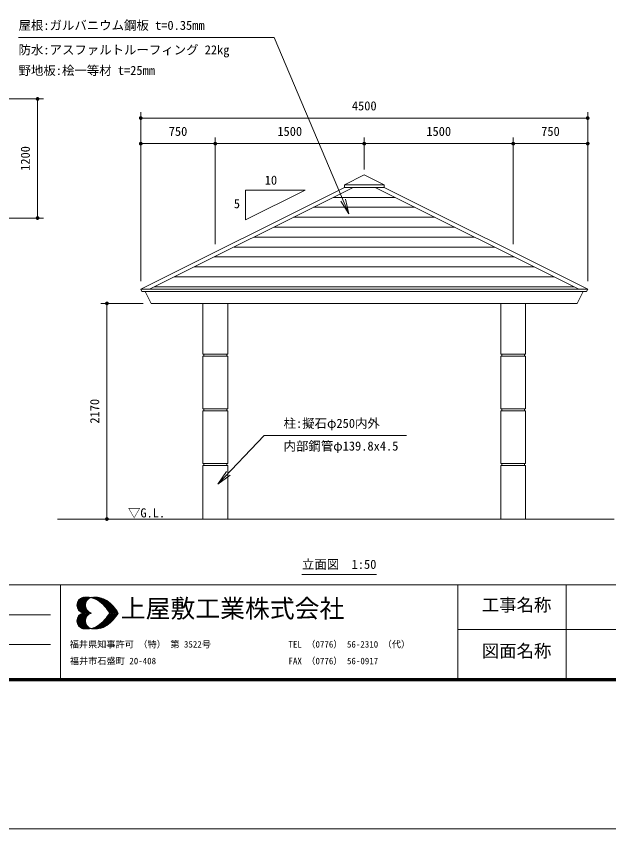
# Model space of a CAD drawing. Units: millimetres at full size, sheet at 1:50, with parts at other scales. Extents: x -1000 to 22000, y -750 to 15600.
# Drawn here: x 7253 to 13218, y -750 to 7434 of the extents above; entities that cross this region are included whole.
import ezdxf
from ezdxf.enums import TextEntityAlignment as Align

# ---------------------------------------------------------------- set-up
doc = ezdxf.new("R2010")
doc.units = ezdxf.units.MM
doc.header["$LTSCALE"] = 50
for name, color, linetype, lineweight in [('D-STR', 1, 'Continuous', 13), ('D-STR-DIM', 7, 'Continuous', 13), ('D-STR-HTXT', 7, 'Continuous', 13), ('D-STR-TXT', 7, 'Continuous', 13), ('D-TTL', 7, 'Continuous', 70), ('D-TTL-FRAM', 7, 'Continuous', 13), ('D-TTL-TXT', 7, 'Continuous', 13), ('V-nasSTD', 5, 'Continuous', 13)]:
    doc.layers.add(name, color=color, linetype=linetype, lineweight=lineweight)
doc.styles.add('ＭＳ ゴシック', font='')
doc.styles.get('ＭＳ ゴシック').set_extended_font_data('MS Gothic')

# ---------------------------------------------------------------- blocks, each defined once
blk = doc.blocks.new('filled_dot')
at = {"color": 0, "linetype": 'Continuous', "lineweight": -2, "const_width": 1.25}
blk.add_lwpolyline([(-0.625, 0, 1), (0.625, 0, 1)], format="xyb", close=True, dxfattribs=at)
blk = doc.blocks.new('open_arrow')
at = {"color": 0, "linetype": 'Continuous', "lineweight": -2}
blk.add_lwpolyline([(7.5, 1.25), (0, 0), (7.5, -1.25)], dxfattribs=at)

msp = doc.modelspace()

# ---------------------------------------------------------------- linework, layer by layer
at = {"layer": 'D-STR'}
for p, q in [((10556.56, 5735.4), (10756.56, 5835.4)), ((10956.56, 5735.4), (10756.56, 5835.4)), ((10556.56, 5735.4), (10556.56, 5709.3)), ((10956.56, 5735.4), (10556.56, 5735.4)), ((10956.56, 5735.4), (10956.56, 5709.3)), ((8506.56, 4684.3), (10556.56, 5709.3)), ((8596.01, 4684.3), (10646.01, 5709.3)), ((9560.67, 5683.36), (10160.67, 5683.36)), ((9560.67, 5683.36), (9560.67, 5383.36)), ((9560.67, 5383.36), (10160.67, 5683.36)), ((10956.56, 5709.3), (10556.56, 5709.3)), ((10556.56, 5709.3), (10956.56, 5709.3)), ((12917.12, 4684.3), (10867.12, 5709.3)), ((13006.56, 4684.3), (10956.56, 5709.3)), ((11067.12, 5609.3), (10446.01, 5609.3)), ((11267.12, 5509.3), (10246.01, 5509.3)), ((11467.12, 5409.3), (10046.01, 5409.3)), ((11667.12, 5309.3), (9846.01, 5309.3)), ((11867.12, 5209.3), (9646.01, 5209.3)), ((12067.12, 5109.3), (9446.01, 5109.3)), ((12267.12, 5009.3), (9246.01, 5009.3)), ((12467.12, 4909.3), (9046.01, 4909.3)), ((12667.12, 4809.3), (8846.01, 4809.3)), ((8506.56, 4684.3), (8517.74, 4661.94)), ((8506.56, 4684.3), (13006.56, 4684.3)), ((12867.12, 4709.3), (8646.01, 4709.3)), ((13006.56, 4684.3), (12995.38, 4661.94)), ((12995.38, 4661.94), (8517.74, 4661.94)), ((8551.28, 4661.94), (8611.66, 4541.19)), ((12961.84, 4661.94), (12901.47, 4541.19)), ((8611.66, 4541.19), (12901.47, 4541.19)), ((9131.56, 4029.54), (9131.56, 4541.19)), ((9381.56, 4541.19), (9381.56, 4029.54)), ((12131.56, 4541.19), (12131.56, 4029.54)), ((12381.56, 4029.54), (12381.56, 4541.19)), ((9371.56, 4029.54), (9141.56, 4029.54)), ((12141.56, 4029.54), (12371.56, 4029.54)), ((9131.56, 3479.54), (9131.56, 4009.54)), ((9141.56, 4009.54), (9371.56, 4009.54)), ((9381.56, 4009.54), (9381.56, 3479.54)), ((12131.56, 4009.54), (12131.56, 3479.54)), ((12371.56, 4009.54), (12141.56, 4009.54)), ((12381.56, 3479.54), (12381.56, 4009.54)), ((9131.56, 2929.54), (9131.56, 3459.54)), ((9371.56, 3479.54), (9141.56, 3479.54)), ((9141.56, 3459.54), (9371.56, 3459.54)), ((9381.56, 3459.54), (9381.56, 2929.54)), ((12131.56, 3459.54), (12131.56, 2929.54)), ((12141.56, 3479.54), (12371.56, 3479.54)), ((12371.56, 3459.54), (12141.56, 3459.54)), ((12381.56, 2929.54), (12381.56, 3459.54)), ((9131.56, 2369.54), (9131.56, 2909.54)), ((9371.56, 2929.54), (9141.56, 2929.54)), ((9141.56, 2909.54), (9371.56, 2909.54)), ((9381.56, 2909.54), (9381.56, 2369.54)), ((12131.56, 2909.54), (12131.56, 2369.54)), ((12141.56, 2929.54), (12371.56, 2929.54)), ((12371.56, 2909.54), (12141.56, 2909.54)), ((12381.56, 2369.54), (12381.56, 2909.54)), ((7669.82, 2369.54), (13274.61, 2369.54))]:
    msp.add_line(p, q, dxfattribs=at)
for points in [[(9131.56, 4009.54), (9141.56, 4009.54), (9141.56, 4029.54), (9131.56, 4029.54)], [(9381.56, 4009.54), (9371.56, 4009.54), (9371.56, 4029.54), (9381.56, 4029.54)], [(12131.56, 4009.54), (12141.56, 4009.54), (12141.56, 4029.54), (12131.56, 4029.54)], [(12381.56, 4009.54), (12371.56, 4009.54), (12371.56, 4029.54), (12381.56, 4029.54)], [(9131.56, 3459.54), (9141.56, 3459.54), (9141.56, 3479.54), (9131.56, 3479.54)], [(9381.56, 3459.54), (9371.56, 3459.54), (9371.56, 3479.54), (9381.56, 3479.54)], [(12131.56, 3459.54), (12141.56, 3459.54), (12141.56, 3479.54), (12131.56, 3479.54)], [(12381.56, 3459.54), (12371.56, 3459.54), (12371.56, 3479.54), (12381.56, 3479.54)], [(9131.56, 2909.54), (9141.56, 2909.54), (9141.56, 2929.54), (9131.56, 2929.54)], [(9381.56, 2909.54), (9371.56, 2909.54), (9371.56, 2929.54), (9381.56, 2929.54)], [(12131.56, 2909.54), (12141.56, 2909.54), (12141.56, 2929.54), (12131.56, 2929.54)], [(12381.56, 2909.54), (12371.56, 2909.54), (12371.56, 2929.54), (12381.56, 2929.54)]]:
    msp.add_lwpolyline(points, dxfattribs=at)
at = {"layer": 'D-STR-DIM'}
for p, q in [((6892.79, 6601.4), (7527.26, 6601.4)), ((7467.26, 5401.4), (7467.26, 6601.4)), ((8506.56, 4764.3), (8506.56, 6468.01)), ((13006.56, 4764.3), (13006.56, 6468.01)), ((8506.56, 6408.01), (13006.56, 6408.01)), ((8506.56, 4764.3), (8506.56, 6211.03)), ((8506.56, 6151.03), (9256.56, 6151.03)), ((9256.56, 5139.3), (9256.56, 6211.03)), ((9256.56, 5139.3), (9256.56, 6211.03)), ((9256.56, 6151.03), (10756.56, 6151.03)), ((10756.56, 5889.3), (10756.56, 6211.03)), ((10756.56, 5889.3), (10756.56, 6211.03)), ((12256.56, 6151.03), (10756.56, 6151.03)), ((12256.56, 5139.3), (12256.56, 6211.03)), ((12256.56, 5139.3), (12256.56, 6211.03)), ((13006.56, 6151.03), (12256.56, 6151.03)), ((13006.56, 4764.3), (13006.56, 6211.03)), ((6892.79, 5401.4), (7527.26, 5401.4)), ((8531.66, 4541.19), (8105.67, 4541.19)), ((8165.67, 4541.19), (8165.67, 2369.54)), ((9051.56, 2369.54), (8105.67, 2369.54))]:
    msp.add_line(p, q, dxfattribs=at)
at = {"layer": 'D-STR-HTXT'}
for points in [[(10602.3, 5443.19), (9848.99, 7219.24), (9698.99, 7219.24), (7273.86, 7219.24)], [(9283.63, 2721.48), (9750.15, 3210.37), (9900.15, 3210.37), (11182.51, 3210.37)]]:
    msp.add_lwpolyline(points, dxfattribs=at)
at = {"layer": 'D-STR-TXT'}
msp.add_line((10129.54, 1809.56), (10879.54, 1809.56), dxfattribs=at)
at = {"layer": 'D-TTL'}
msp.add_lwpolyline([(750, 750), (750, 14100), (20250, 14100), (20250, 750)], close=True, dxfattribs=at)
at = {"layer": 'D-TTL-FRAM'}
for p, q in [((750, 1706.1), (20250, 1706.1)), ((7698.06, 1706.1), (7698.06, 750)), ((7098.06, 1406.1), (7598.06, 1406.1)), ((15948.06, 1256.1), (11698.06, 1256.1)), ((7098.06, 1106.1), (7598.06, 1106.1))]:
    msp.add_line(p, q, dxfattribs=at)
at = {"layer": 'D-TTL-TXT'}
for p, q in [((11698.06, 1706.1), (11698.06, 750)), ((12789.89, 750), (12789.89, 1706.1)), ((7863.49, 1501.95), (7943.69, 1582.16)), ((7864.53, 1490.49), (7956.19, 1582.16)), ((7864.53, 1514.45), (7931.19, 1581.12)), ((7866.61, 1481.12), (7967.65, 1582.16)), ((7868.69, 1471.75), (7978.07, 1581.12)), ((7869.74, 1531.12), (7914.53, 1576.95)), ((7872.86, 1464.45), (7989.53, 1580.08)), ((7888.49, 1560.28), (7948.9, 1499.87)), ((7894.74, 1565.49), (7948.9, 1511.33)), ((7902.03, 1569.66), (7950.98, 1520.7)), ((7909.32, 1574.87), (7954.11, 1530.08)), ((7917.65, 1577.99), (7957.23, 1538.41)), ((7927.03, 1581.12), (7961.4, 1545.7)), ((7937.44, 1582.16), (7966.61, 1551.95)), ((7948.9, 1582.16), (7971.82, 1559.24)), ((7960.36, 1582.16), (7978.07, 1564.45)), ((7972.86, 1582.16), (7985.36, 1569.66)), ((7985.36, 1581.12), (7992.65, 1573.83)), ((7995.77, 1574.87), (7998.9, 1579.03)), ((7999.94, 1577.99), (8000.98, 1577.99)), ((8008.27, 1576.95), (8013.48, 1581.12)), ((8009.32, 1581.12), (8014.52, 1574.87)), ((8017.65, 1573.83), (8025.98, 1582.16)), ((8020.77, 1581.12), (8032.23, 1569.66)), ((8027.02, 1571.74), (8038.48, 1582.16)), ((8032.23, 1581.12), (8049.94, 1563.41)), ((8036.4, 1568.62), (8049.94, 1582.16)), ((8043.69, 1582.16), (8073.9, 1550.91)), ((8044.73, 1565.49), (8061.4, 1582.16)), ((8053.07, 1561.33), (8071.81, 1580.08)), ((8055.15, 1581.12), (8214.52, 1422.79)), ((8060.36, 1557.16), (8081.19, 1579.03)), ((8067.65, 1581.12), (8225.98, 1422.79)), ((8068.69, 1554.03), (8091.61, 1576.95)), ((8075.98, 1548.83), (8100.98, 1574.87)), ((8081.19, 1579.03), (8237.44, 1422.79)), ((8082.23, 1544.66), (8110.36, 1571.74)), ((8089.52, 1539.45), (8119.73, 1569.66)), ((8095.77, 1576.95), (8249.94, 1422.79)), ((8095.77, 1534.24), (8128.06, 1565.49)), ((8103.06, 1529.04), (8136.4, 1562.37)), ((8109.31, 1523.83), (8143.69, 1559.24)), ((8112.44, 1571.74), (8261.39, 1422.79)), ((8115.56, 1518.62), (8152.02, 1555.08)), ((8130.15, 1565.49), (8272.85, 1422.79)), ((7863.49, 1502.99), (7943.69, 1422.79)), ((7864.53, 1513.41), (7956.19, 1422.79)), ((7864.53, 1489.45), (7932.23, 1422.79)), ((7866.61, 1522.79), (7967.65, 1422.79)), ((7868.69, 1474.87), (7917.65, 1424.87)), ((7869.74, 1532.16), (7979.11, 1422.79)), ((7873.9, 1539.45), (7990.57, 1422.79)), ((7877.03, 1547.78), (7955.15, 1470.7)), ((7877.03, 1456.12), (7957.23, 1536.33)), ((7882.24, 1449.87), (7950.98, 1518.62)), ((7883.28, 1554.03), (7949.94, 1487.37)), ((7887.44, 1443.62), (7948.9, 1505.08)), ((7893.69, 1438.41), (7948.9, 1493.62)), ((7900.99, 1433.2), (7952.03, 1484.24)), ((7908.28, 1429.04), (7954.11, 1474.87)), ((8120.77, 1512.37), (8159.31, 1550.91)), ((8127.02, 1507.16), (8166.6, 1545.7)), ((8133.27, 1500.91), (8172.85, 1541.54)), ((8138.48, 1494.66), (8180.15, 1536.33)), ((8144.73, 1488.41), (8186.4, 1530.08)), ((8149.94, 1482.16), (8192.65, 1524.87)), ((8153.06, 1554.03), (8267.64, 1440.5)), ((8155.15, 1475.91), (8198.9, 1519.66)), ((8160.35, 1469.66), (8205.14, 1514.45)), ((8165.56, 1463.41), (8211.39, 1508.2)), ((8170.77, 1456.12), (8217.64, 1501.95)), ((8175.98, 1449.87), (8222.85, 1496.74)), ((8180.15, 1442.58), (8228.06, 1490.49)), ((8185.35, 1435.29), (8234.31, 1484.24)), ((8189.52, 1428), (8239.52, 1477.99)), ((8200.98, 1518.62), (8229.1, 1489.45)), ((7863.49, 1341.54), (7943.69, 1421.75)), ((7864.53, 1331.12), (7956.19, 1421.75)), ((7864.53, 1355.08), (7932.23, 1421.75)), ((7866.61, 1321.75), (7967.65, 1421.75)), ((7868.69, 1369.66), (7917.65, 1419.66)), ((7869.74, 1312.37), (7979.11, 1421.75)), ((7873.9, 1305.08), (7990.57, 1421.75)), ((7882.24, 1394.66), (7950.98, 1325.92)), ((7887.44, 1400.91), (7948.9, 1339.46)), ((7893.69, 1406.12), (7948.9, 1350.91)), ((7900.99, 1411.33), (7952.03, 1360.29)), ((7908.28, 1415.5), (7954.11, 1369.66)), ((7916.61, 1424.87), (7957.23, 1466.54)), ((7916.61, 1419.66), (7957.23, 1378)), ((7924.94, 1422.79), (7961.4, 1458.2)), ((7924.94, 1421.75), (7961.4, 1386.33)), ((7937.44, 1422.79), (7966.61, 1451.95)), ((7937.44, 1421.75), (7966.61, 1392.58)), ((7948.9, 1422.79), (7971.82, 1445.7)), ((7948.9, 1421.75), (7971.82, 1398.83)), ((7960.36, 1422.79), (7977.03, 1439.45)), ((7960.36, 1421.75), (7977.03, 1405.08)), ((7971.82, 1422.79), (7984.32, 1434.25)), ((7971.82, 1421.75), (7984.32, 1410.29)), ((7984.32, 1422.79), (7991.61, 1430.08)), ((7984.32, 1421.75), (7991.61, 1414.45)), ((7995.77, 1422.79), (7999.94, 1425.91)), ((7995.77, 1421.75), (7999.94, 1418.62)), ((7998.9, 1425.91), (8003.07, 1422.79)), ((7998.9, 1418.62), (8003.07, 1421.75)), ((8007.23, 1422.79), (8008.27, 1422.79)), ((8007.23, 1421.75), (8008.27, 1421.75)), ((8055.15, 1263.42), (8214.52, 1421.75)), ((8067.65, 1263.42), (8225.98, 1421.75)), ((8081.19, 1265.5), (8237.44, 1421.75)), ((8095.77, 1267.58), (8249.94, 1421.75)), ((8112.44, 1272.79), (8261.39, 1421.75)), ((8130.15, 1279.04), (8272.85, 1421.75)), ((8153.06, 1290.5), (8267.64, 1404.04)), ((8175.98, 1448.83), (8202.02, 1422.79)), ((8175.98, 1395.71), (8202.02, 1421.75)), ((8175.98, 1394.66), (8222.85, 1347.79)), ((8180.15, 1401.96), (8228.06, 1354.04)), ((8185.35, 1409.25), (8234.31, 1360.29)), ((8189.52, 1416.54), (8239.52, 1366.54)), ((8195.77, 1422.79), (8244.73, 1471.75)), ((8195.77, 1421.75), (8244.73, 1372.79)), ((8207.23, 1422.79), (8249.94, 1464.45)), ((8207.23, 1421.75), (8249.94, 1380.08)), ((8219.73, 1422.79), (8255.14, 1458.2)), ((8219.73, 1421.75), (8255.14, 1386.33)), ((8231.19, 1422.79), (8260.35, 1450.91)), ((8231.19, 1421.75), (8260.35, 1393.62)), ((8242.64, 1422.79), (8264.52, 1444.66)), ((8242.64, 1421.75), (8264.52, 1399.87)), ((8254.1, 1422.79), (8269.73, 1437.37)), ((8254.1, 1421.75), (8269.73, 1407.16)), ((8266.6, 1422.79), (8273.89, 1430.08)), ((8266.6, 1421.75), (8273.89, 1414.45)), ((8278.06, 1422.79), (8279.1, 1422.79)), ((8278.06, 1421.75), (8279.1, 1421.75)), ((7863.49, 1342.58), (7943.69, 1262.38)), ((7864.53, 1354.04), (7956.19, 1262.38)), ((7864.53, 1330.08), (7931.19, 1263.42)), ((7866.61, 1363.41), (7967.65, 1262.38)), ((7868.69, 1372.79), (7978.07, 1263.42)), ((7869.74, 1313.42), (7914.53, 1267.58)), ((7872.86, 1380.08), (7989.53, 1264.46)), ((7877.03, 1388.41), (7957.23, 1308.21)), ((7877.03, 1296.75), (7955.15, 1373.83)), ((7883.28, 1290.5), (7949.94, 1357.16)), ((7888.49, 1284.25), (7948.9, 1344.66)), ((7894.74, 1279.04), (7948.9, 1333.21)), ((7902.03, 1274.87), (7950.98, 1323.83)), ((7909.32, 1269.67), (7954.11, 1314.46)), ((8095.77, 1310.29), (8128.06, 1279.04)), ((8103.06, 1315.5), (8136.4, 1282.17)), ((8109.31, 1320.71), (8143.69, 1285.29)), ((8115.56, 1325.92), (8152.02, 1289.46)), ((8120.77, 1332.17), (8159.31, 1293.62)), ((8127.02, 1337.37), (8166.6, 1298.83)), ((8133.27, 1343.62), (8172.85, 1303)), ((8138.48, 1349.87), (8180.15, 1308.21)), ((8144.73, 1356.12), (8186.4, 1314.46)), ((8149.94, 1362.37), (8192.65, 1319.67)), ((8155.15, 1368.62), (8198.9, 1324.87)), ((8160.35, 1374.87), (8205.14, 1330.08)), ((8165.56, 1381.12), (8211.39, 1336.33)), ((8170.77, 1388.41), (8217.64, 1342.58)), ((8200.98, 1325.92), (8229.1, 1355.08)), ((7917.65, 1266.54), (7957.23, 1306.12)), ((7927.03, 1263.42), (7961.4, 1298.83)), ((7937.44, 1262.38), (7966.61, 1292.58)), ((7948.9, 1262.38), (7971.82, 1285.29)), ((7960.36, 1262.38), (7978.07, 1280.08)), ((7972.86, 1262.38), (7985.36, 1274.87)), ((7985.36, 1263.42), (7992.65, 1270.71)), ((7995.77, 1269.67), (7998.9, 1265.5)), ((7999.94, 1266.54), (8000.98, 1266.54)), ((8008.27, 1267.58), (8013.48, 1263.42)), ((8009.32, 1263.42), (8014.52, 1269.67)), ((8017.65, 1270.71), (8025.98, 1262.38)), ((8020.77, 1263.42), (8032.23, 1274.87)), ((8027.02, 1272.79), (8038.48, 1262.38)), ((8032.23, 1263.42), (8049.94, 1281.12)), ((8036.4, 1275.92), (8049.94, 1262.38)), ((8043.69, 1262.38), (8073.9, 1293.62)), ((8044.73, 1279.04), (8061.4, 1262.38)), ((8053.07, 1283.21), (8071.81, 1264.46)), ((8060.36, 1287.37), (8081.19, 1265.5)), ((8068.69, 1290.5), (8091.61, 1267.58)), ((8075.98, 1295.71), (8100.98, 1269.67)), ((8082.23, 1299.87), (8110.36, 1272.79)), ((8089.52, 1305.08), (8119.73, 1274.87))]:
    msp.add_line(p, q, dxfattribs=at)
for centre, radius, start, end in [((7945.55, 1501.73), 81.97, 105.2024, 254.7976), ((7955.93, 1348.05), 234.95, 58.71735, 97.79751), ((8031.13, 1501.73), 81.97, 105.2024, 254.7976), ((8041.51, 1348.05), 234.95, 58.71735, 97.79751), ((7834.99, 1209.6), 417.26, 30.69974, 54.3922), ((7920.57, 1209.6), 417.26, 30.69974, 54.3922), ((7945.55, 1343.53), 81.97, 105.2024, 254.7976), ((8031.13, 1343.53), 81.97, 105.2024, 254.7976), ((7834.99, 1635.66), 417.26, 305.6078, 329.30026), ((7920.57, 1635.66), 417.26, 305.6078, 329.30026), ((7955.93, 1497.21), 234.95, 262.20249, 301.28265), ((8041.51, 1497.21), 234.95, 262.20249, 301.28265)]:
    msp.add_arc(centre, radius, start, end, dxfattribs=at)
at = {"layer": 'V-nasSTD'}
msp.add_lwpolyline([(-1000, -750), (-1000, 15600), (22000, 15600), (22000, -750)], close=True, dxfattribs=at)

# ---------------------------------------------------------------- block references
at = {"layer": 'D-STR-DIM', "xscale": 15, "yscale": 15}
for p, rotation in [((7467.26, 6601.4), 270), ((13006.56, 6408.01), 180), ((9256.56, 6151.03), 180), ((10756.56, 6151.03), 180), ((12256.56, 6151.03), 180), ((13006.56, 6151.03), 180), ((7467.26, 5401.4), 90), ((8165.67, 4541.19), 270), ((8165.67, 2369.54), 90)]:
    msp.add_blockref('filled_dot', p, dxfattribs=dict(at, rotation=rotation))
for p in [(8506.56, 6408.01), (8506.56, 6151.03), (9256.56, 6151.03), (10756.56, 6151.03), (12256.56, 6151.03)]:
    msp.add_blockref('filled_dot', p, dxfattribs=at)
at = {"layer": 'D-STR-HTXT', "xscale": 20, "yscale": 20}
for p, rotation in [((10602.3, 5443.19), 113), ((9283.63, 2721.48), 46.3)]:
    msp.add_blockref('open_arrow', p, dxfattribs=dict(at, rotation=rotation))

# ---------------------------------------------------------------- texts
at = {"layer": 'D-STR-DIM', "style": 'ＭＳ ゴシック'}
for s, p in [('4500', (10756.56, 6577.4)), ('750', (8881.56, 6320.42)), ('1500', (10006.56, 6320.42)), ('1500', (11506.56, 6320.42)), ('750', (12631.56, 6320.42))]:
    msp.add_text(s, height=91.64, dxfattribs=at).set_placement(p, align=Align.TOP_CENTER)
for s, p in [('1200', (7297.87, 6001.4)), ('2170', (7996.28, 3455.37))]:
    msp.add_text(s, height=91.64, rotation=90, dxfattribs=at).set_placement(p, align=Align.TOP_CENTER)
at = {"layer": 'D-STR-HTXT', "style": 'ＭＳ ゴシック'}
for s, p in [('屋根:ガルバニウム鋼板 t=0.35mm', (7275.7, 7388.62)), ('防水:アスファルトルーフィング 22kg', (7275.7, 7141.5)), ('野地板:桧一等材 t=25mm', (7275.7, 6934.11)), ('柱:擬石φ250内外', (9944.53, 3379.76)), ('内部鋼管φ139.8x4.5', (9944.53, 3150.79))]:
    msp.add_text(s, height=91.64, dxfattribs=at).set_placement(p, align=Align.TOP_LEFT)
at = {"layer": 'D-STR-TXT', "style": 'ＭＳ ゴシック'}
for s, p in [('10', (9755.02, 5829.05)), ('5', (9443.42, 5591.89)), ('▽G.L.\u3000', (8377.66, 2477.37)), ('立面図\u30001:50', (10129.54, 1959.56))]:
    msp.add_text(s, height=91.64, dxfattribs=at).set_placement(p, align=Align.TOP_LEFT)
at = {"layer": 'D-TTL-TXT', "style": 'ＭＳ ゴシック'}
for s, height, p in [('上屋敷工業株式会社', 183.3, (8305.66, 1322.05)), ('工事名称', 128.3, (11940.4, 1401.52)), ('福井県知事許可 （特） 第 3522号', 65.98, (7790.73, 1054.95)), ('TEL （0776） 56-2310 （代）', 65.98, (9993.99, 1054.94)), ('図面名称', 128.3, (11940.4, 938.5)), ('福井市石盛町 20-408', 65.98, (7792.56, 887.03)), ('FAX （0776） 56-0917', 65.98, (9993.99, 887.03))]:
    msp.add_text(s, height=height, dxfattribs=at).set_placement(p, align=Align.BOTTOM_LEFT)

doc.saveas('drawing.dxf')
